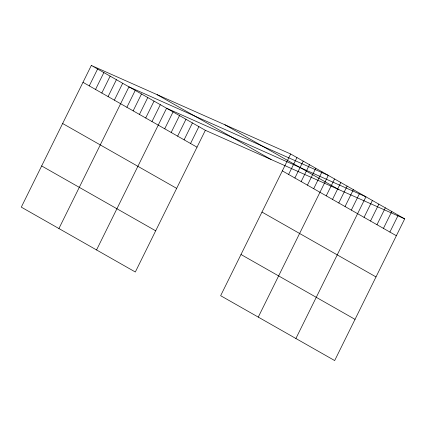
<?xml version="1.0" encoding="UTF-8"?>
<svg xmlns="http://www.w3.org/2000/svg" width="426" height="426" viewBox="0 0 426 426"><rect width="100%" height="100%" fill="white"/><g stroke="black" fill="none" stroke-linecap="round" stroke-linejoin="round"><path stroke-width="0.64" d="M91.334 65.444L21.3 207.142L135.324 272.001L205.359 130.303L91.334 65.444L290.676 153.999L404.7 218.857L334.666 360.556L220.641 295.697L290.676 153.999M89.263 85.887L97.602 69.012M95.536 89.449L103.875 72.574M101.809 93.017L110.148 76.142M108.076 96.585L116.42 79.71M114.349 100.153L122.688 83.278M58.926 228.544L128.961 86.845L328.302 175.4L258.273 317.104M126.895 107.288L135.234 90.413M133.162 110.856L141.501 93.981M139.435 114.424L147.774 97.549M145.708 117.991L154.047 101.116M151.975 121.559L160.32 104.684M96.558 249.95L166.587 108.247L365.934 196.807L295.9 338.505M164.713 128.801L173.052 111.926M171.172 132.475L179.511 115.6M177.631 136.15L185.976 119.275M184.096 139.824L192.435 122.949M190.555 143.498L198.894 126.629M288.604 174.442L296.949 157.567M294.877 178.009L303.216 161.135M301.15 181.577L309.489 164.702M307.423 185.14L315.762 168.27M313.69 188.707L322.029 171.832M326.236 195.843L334.575 178.968M332.504 199.411L340.848 182.536M338.776 202.978L347.115 186.103M345.049 206.546L353.388 189.671M351.322 210.114L359.661 193.239M364.054 217.356L372.393 200.481M370.513 221.03L378.852 204.155M376.978 224.704L385.317 207.829M383.437 228.384L391.776 211.509M389.897 232.058L398.241 215.183M205.359 130.303L404.7 218.857M224.891 124.775L338.915 189.634M157.114 94.668L271.138 159.526M282.337 170.874L396.361 235.732M82.99 82.319L197.02 147.178M261.974 212.068L376.004 276.927M62.633 123.508L176.657 188.367M240.999 254.508L355.028 319.367M41.657 165.948L155.682 230.807"/></g></svg>
